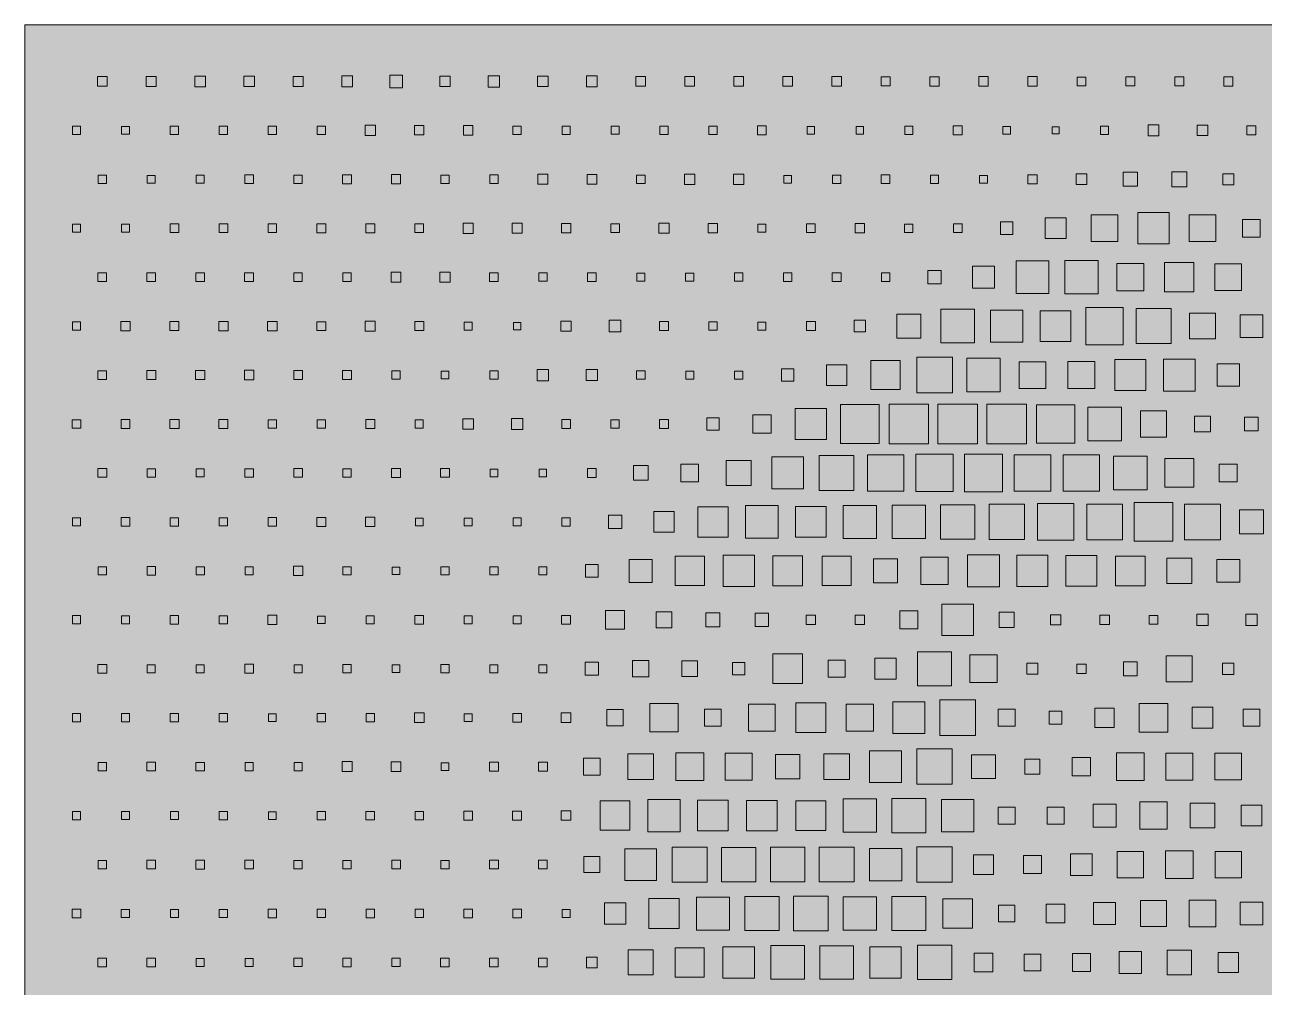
# Model space of a CAD drawing. Header units: inches. Extents: x 0 to 35, y -35 to 0.
# Drawn here: x 0 to 23.1, y -17.94 to 0 of the extents above; entities that cross this region are included whole.
import ezdxf

# ---------------------------------------------------------------- set-up
doc = ezdxf.new("R2010")
doc.units = ezdxf.units.IN
doc.header["$MEASUREMENT"] = 0
doc.layers.add('Layer 1', color=7, linetype='Continuous')

# ---------------------------------------------------------------- blocks, each defined once
blk = doc.blocks.new('block 2')
at = {"layer": 'Layer 1', "color": 7, "lineweight": 9}
for points in [[(1.352, -0.962), (1.536, -0.962), (1.536, -1.147), (1.352, -1.147), (1.352, -0.962)], [(2.262, -0.961), (2.45, -0.961), (2.45, -1.149), (2.262, -1.149), (2.262, -0.961)], [(3.169, -0.955), (3.368, -0.955), (3.368, -1.154), (3.169, -1.154), (3.169, -0.955)], [(4.083, -0.957), (4.279, -0.957), (4.279, -1.153), (4.083, -1.153), (4.083, -0.957)], [(4.999, -0.961), (5.187, -0.961), (5.187, -1.148), (4.999, -1.148), (4.999, -0.961)], [(5.905, -0.954), (6.106, -0.954), (6.106, -1.155), (5.905, -1.155), (5.905, -0.954)], [(6.8, -0.936), (7.036, -0.936), (7.036, -1.173), (6.8, -1.173), (6.8, -0.936)], [(7.733, -0.957), (7.927, -0.957), (7.927, -1.152), (7.733, -1.152), (7.733, -0.957)], [(8.637, -0.949), (8.848, -0.949), (8.848, -1.16), (8.637, -1.16), (8.637, -0.949)], [(9.556, -0.956), (9.753, -0.956), (9.753, -1.153), (9.556, -1.153), (9.556, -0.956)], [(10.466, -0.954), (10.668, -0.954), (10.668, -1.155), (10.466, -1.155), (10.466, -0.954)], [(11.389, -0.964), (11.569, -0.964), (11.569, -1.145), (11.389, -1.145), (11.389, -0.964)], [(12.302, -0.965), (12.481, -0.965), (12.481, -1.144), (12.302, -1.144), (12.302, -0.965)], [(13.214, -0.965), (13.393, -0.965), (13.393, -1.144), (13.214, -1.144), (13.214, -0.965)], [(14.127, -0.965), (14.306, -0.965), (14.306, -1.144), (14.127, -1.144), (14.127, -0.965)], [(15.039, -0.966), (15.217, -0.966), (15.217, -1.144), (15.039, -1.144), (15.039, -0.966)], [(15.957, -0.971), (16.124, -0.971), (16.124, -1.138), (15.957, -1.138), (15.957, -0.971)], [(16.865, -0.967), (17.041, -0.967), (17.041, -1.142), (16.865, -1.142), (16.865, -0.967)], [(17.777, -0.966), (17.954, -0.966), (17.954, -1.143), (17.777, -1.143), (17.777, -0.966)], [(18.689, -0.966), (18.866, -0.966), (18.866, -1.143), (18.689, -1.143), (18.689, -0.966)], [(19.609, -0.974), (19.771, -0.974), (19.771, -1.135), (19.609, -1.135), (19.609, -0.974)], [(20.52, -0.972), (20.685, -0.972), (20.685, -1.137), (20.52, -1.137), (20.52, -0.972)], [(21.429, -0.969), (21.6, -0.969), (21.6, -1.14), (21.429, -1.14), (21.429, -0.969)], [(22.341, -0.968), (22.513, -0.968), (22.513, -1.141), (22.341, -1.141), (22.341, -0.968)], [(0.888, -1.891), (1.04, -1.891), (1.04, -2.043), (0.888, -2.043), (0.888, -1.891)], [(1.804, -1.894), (1.949, -1.894), (1.949, -2.039), (1.804, -2.039), (1.804, -1.894)], [(2.71, -1.888), (2.867, -1.888), (2.867, -2.045), (2.71, -2.045), (2.71, -1.888)], [(3.622, -1.888), (3.78, -1.888), (3.78, -2.046), (3.622, -2.046), (3.622, -1.888)], [(4.537, -1.891), (4.689, -1.891), (4.689, -2.043), (4.537, -2.043), (4.537, -1.891)], [(5.449, -1.89), (5.602, -1.89), (5.602, -2.043), (5.449, -2.043), (5.449, -1.89)], [(6.342, -1.871), (6.533, -1.871), (6.533, -2.063), (6.342, -2.063), (6.342, -1.871)], [(7.264, -1.88), (7.436, -1.88), (7.436, -2.053), (7.264, -2.053), (7.264, -1.88)], [(8.174, -1.879), (8.35, -1.879), (8.35, -2.055), (8.174, -2.055), (8.174, -1.879)], [(9.097, -1.889), (9.252, -1.889), (9.252, -2.044), (9.097, -2.044), (9.097, -1.889)], [(10.012, -1.892), (10.162, -1.892), (10.162, -2.042), (10.012, -2.042), (10.012, -1.892)], [(10.925, -1.892), (11.074, -1.892), (11.074, -2.041), (10.925, -2.041), (10.925, -1.892)], [(11.836, -1.891), (11.987, -1.891), (11.987, -2.043), (11.836, -2.043), (11.836, -1.891)], [(12.746, -1.89), (12.901, -1.89), (12.901, -2.044), (12.746, -2.044), (12.746, -1.89)], [(13.654, -1.885), (13.818, -1.885), (13.818, -2.048), (13.654, -2.048), (13.654, -1.885)], [(14.579, -1.898), (14.717, -1.898), (14.717, -2.036), (14.579, -2.036), (14.579, -1.898)], [(15.492, -1.898), (15.629, -1.898), (15.629, -2.036), (15.492, -2.036), (15.492, -1.898)], [(16.397, -1.891), (16.549, -1.891), (16.549, -2.043), (16.397, -2.043), (16.397, -1.891)], [(17.302, -1.884), (17.468, -1.884), (17.468, -2.05), (17.302, -2.05), (17.302, -1.884)], [(18.226, -1.895), (18.369, -1.895), (18.369, -2.039), (18.226, -2.039), (18.226, -1.895)], [(19.145, -1.902), (19.274, -1.902), (19.274, -2.031), (19.145, -2.031), (19.145, -1.902)], [(20.047, -1.891), (20.197, -1.891), (20.197, -2.042), (20.047, -2.042), (20.047, -1.891)], [(20.933, -1.866), (21.135, -1.866), (21.135, -2.068), (20.933, -2.068), (20.933, -1.866)], [(21.847, -1.868), (22.046, -1.868), (22.046, -2.066), (21.847, -2.066), (21.847, -1.868)], [(22.775, -1.883), (22.943, -1.883), (22.943, -2.051), (22.775, -2.051), (22.775, -1.883)], [(20.471, -2.748), (20.733, -2.748), (20.733, -3.01), (20.471, -3.01), (20.471, -2.748)], [(21.375, -2.739), (21.654, -2.739), (21.654, -3.019), (21.375, -3.019), (21.375, -2.739)], [(1.366, -2.801), (1.522, -2.801), (1.522, -2.957), (1.366, -2.957), (1.366, -2.801)], [(2.283, -2.806), (2.43, -2.806), (2.43, -2.952), (2.283, -2.952), (2.283, -2.806)], [(3.194, -2.804), (3.344, -2.804), (3.344, -2.954), (3.194, -2.954), (3.194, -2.804)], [(4.101, -2.799), (4.261, -2.799), (4.261, -2.959), (4.101, -2.959), (4.101, -2.799)], [(5.016, -2.802), (5.17, -2.802), (5.17, -2.956), (5.016, -2.956), (5.016, -2.802)], [(5.92, -2.794), (6.091, -2.794), (6.091, -2.965), (5.92, -2.965), (5.92, -2.794)], [(6.831, -2.793), (7.004, -2.793), (7.004, -2.966), (6.831, -2.966), (6.831, -2.793)], [(7.751, -2.8), (7.909, -2.8), (7.909, -2.958), (7.751, -2.958), (7.751, -2.8)], [(8.663, -2.799), (8.822, -2.799), (8.822, -2.959), (8.663, -2.959), (8.663, -2.799)], [(9.561, -2.786), (9.748, -2.786), (9.748, -2.973), (9.561, -2.973), (9.561, -2.786)], [(10.477, -2.789), (10.657, -2.789), (10.657, -2.97), (10.477, -2.97), (10.477, -2.789)], [(11.4, -2.8), (11.558, -2.8), (11.558, -2.958), (11.4, -2.958), (11.4, -2.8)], [(12.295, -2.783), (12.488, -2.783), (12.488, -2.975), (12.295, -2.975), (12.295, -2.783)], [(13.206, -2.782), (13.401, -2.782), (13.401, -2.977), (13.206, -2.977), (13.206, -2.782)], [(14.143, -2.806), (14.29, -2.806), (14.29, -2.953), (14.143, -2.953), (14.143, -2.806)], [(15.052, -2.803), (15.205, -2.803), (15.205, -2.955), (15.052, -2.955), (15.052, -2.803)], [(15.959, -2.798), (16.122, -2.798), (16.122, -2.96), (15.959, -2.96), (15.959, -2.798)], [(16.876, -2.802), (17.03, -2.802), (17.03, -2.956), (16.876, -2.956), (16.876, -2.802)], [(17.794, -2.807), (17.937, -2.807), (17.937, -2.951), (17.794, -2.951), (17.794, -2.807)], [(18.692, -2.794), (18.863, -2.794), (18.863, -2.964), (18.692, -2.964), (18.692, -2.794)], [(19.59, -2.779), (19.79, -2.779), (19.79, -2.979), (19.59, -2.979), (19.59, -2.779)], [(22.323, -2.776), (22.53, -2.776), (22.53, -2.983), (22.323, -2.983), (22.323, -2.776)], [(18.18, -3.675), (18.414, -3.675), (18.414, -3.908), (18.18, -3.908), (18.18, -3.675)], [(19.015, -3.597), (19.404, -3.597), (19.404, -3.986), (19.015, -3.986), (19.015, -3.597)], [(19.874, -3.543), (20.37, -3.543), (20.37, -4.04), (19.874, -4.04), (19.874, -3.543)], [(20.742, -3.499), (21.326, -3.499), (21.326, -4.084), (20.742, -4.084), (20.742, -3.499)], [(21.697, -3.542), (22.196, -3.542), (22.196, -4.041), (21.697, -4.041), (21.697, -3.542)], [(22.693, -3.626), (23.024, -3.626), (23.024, -3.957), (22.693, -3.957), (22.693, -3.626)], [(0.889, -3.717), (1.038, -3.717), (1.038, -3.866), (0.889, -3.866), (0.889, -3.717)], [(1.802, -3.717), (1.951, -3.717), (1.951, -3.866), (1.802, -3.866), (1.802, -3.717)], [(2.708, -3.711), (2.869, -3.711), (2.869, -3.872), (2.708, -3.872), (2.708, -3.711)], [(3.62, -3.711), (3.781, -3.711), (3.781, -3.872), (3.62, -3.872), (3.62, -3.711)], [(4.533, -3.711), (4.693, -3.711), (4.693, -3.872), (4.533, -3.872), (4.533, -3.711)], [(5.442, -3.708), (5.609, -3.708), (5.609, -3.875), (5.442, -3.875), (5.442, -3.708)], [(6.354, -3.708), (6.521, -3.708), (6.521, -3.875), (6.354, -3.875), (6.354, -3.708)], [(7.271, -3.712), (7.429, -3.712), (7.429, -3.871), (7.271, -3.871), (7.271, -3.712)], [(8.167, -3.696), (8.358, -3.696), (8.358, -3.887), (8.167, -3.887), (8.167, -3.696)], [(9.081, -3.697), (9.269, -3.697), (9.269, -3.885), (9.081, -3.885), (9.081, -3.697)], [(10.001, -3.705), (10.173, -3.705), (10.173, -3.878), (10.001, -3.878), (10.001, -3.705)], [(10.918, -3.71), (11.08, -3.71), (11.08, -3.873), (10.918, -3.873), (10.918, -3.71)], [(11.818, -3.698), (12.005, -3.698), (12.005, -3.885), (11.818, -3.885), (11.818, -3.698)], [(12.737, -3.704), (12.911, -3.704), (12.911, -3.878), (12.737, -3.878), (12.737, -3.704)], [(13.661, -3.717), (13.81, -3.717), (13.81, -3.866), (13.661, -3.866), (13.661, -3.717)], [(14.567, -3.71), (14.729, -3.71), (14.729, -3.872), (14.567, -3.872), (14.567, -3.71)], [(15.472, -3.703), (15.649, -3.703), (15.649, -3.88), (15.472, -3.88), (15.472, -3.703)], [(16.396, -3.714), (16.55, -3.714), (16.55, -3.869), (16.396, -3.869), (16.396, -3.714)], [(17.305, -3.711), (17.465, -3.711), (17.465, -3.872), (17.305, -3.872), (17.305, -3.711)], [(6.825, -4.611), (7.01, -4.611), (7.01, -4.796), (6.825, -4.796), (6.825, -4.611)], [(7.735, -4.608), (7.926, -4.608), (7.926, -4.799), (7.735, -4.799), (7.735, -4.608)], [(16.829, -4.579), (17.077, -4.579), (17.077, -4.828), (16.829, -4.828), (16.829, -4.579)], [(17.66, -4.498), (18.071, -4.498), (18.071, -4.909), (17.66, -4.909), (17.66, -4.498)], [(18.474, -4.4), (19.081, -4.4), (19.081, -5.008), (18.474, -5.008), (18.474, -4.4)], [(19.378, -4.392), (20.002, -4.392), (20.002, -5.015), (19.378, -5.015), (19.378, -4.392)], [(20.35, -4.451), (20.854, -4.451), (20.854, -4.956), (20.35, -4.956), (20.35, -4.451)], [(21.24, -4.43), (21.788, -4.43), (21.788, -4.978), (21.24, -4.978), (21.24, -4.43)], [(22.178, -4.455), (22.675, -4.455), (22.675, -4.952), (22.178, -4.952), (22.178, -4.455)], [(1.364, -4.624), (1.524, -4.624), (1.524, -4.783), (1.364, -4.783), (1.364, -4.624)], [(2.277, -4.625), (2.435, -4.625), (2.435, -4.783), (2.277, -4.783), (2.277, -4.625)], [(3.186, -4.621), (3.351, -4.621), (3.351, -4.786), (3.186, -4.786), (3.186, -4.621)], [(4.097, -4.62), (4.265, -4.62), (4.265, -4.787), (4.097, -4.787), (4.097, -4.62)], [(5.015, -4.625), (5.172, -4.625), (5.172, -4.782), (5.015, -4.782), (5.015, -4.625)], [(5.926, -4.624), (6.085, -4.624), (6.085, -4.783), (5.926, -4.783), (5.926, -4.624)], [(8.662, -4.623), (8.823, -4.623), (8.823, -4.784), (8.662, -4.784), (8.662, -4.623)], [(9.577, -4.626), (9.732, -4.626), (9.732, -4.781), (9.577, -4.781), (9.577, -4.626)], [(10.489, -4.626), (10.645, -4.626), (10.645, -4.782), (10.489, -4.782), (10.489, -4.626)], [(11.404, -4.629), (11.554, -4.629), (11.554, -4.779), (11.404, -4.779), (11.404, -4.629)], [(12.314, -4.627), (12.469, -4.627), (12.469, -4.781), (12.314, -4.781), (12.314, -4.627)], [(13.226, -4.626), (13.382, -4.626), (13.382, -4.781), (13.226, -4.781), (13.226, -4.626)], [(14.137, -4.625), (14.295, -4.625), (14.295, -4.782), (14.137, -4.782), (14.137, -4.625)], [(15.047, -4.622), (15.21, -4.622), (15.21, -4.785), (15.047, -4.785), (15.047, -4.622)], [(15.962, -4.625), (16.12, -4.625), (16.12, -4.783), (15.962, -4.783), (15.962, -4.625)], [(17.071, -5.302), (17.699, -5.302), (17.699, -5.93), (17.071, -5.93), (17.071, -5.302)], [(19.773, -5.267), (20.471, -5.267), (20.471, -5.965), (19.773, -5.965), (19.773, -5.267)], [(20.708, -5.29), (21.361, -5.29), (21.361, -5.942), (20.708, -5.942), (20.708, -5.29)], [(0.887, -5.539), (1.041, -5.539), (1.041, -5.693), (0.887, -5.693), (0.887, -5.539)], [(1.791, -5.531), (1.961, -5.531), (1.961, -5.701), (1.791, -5.701), (1.791, -5.531)], [(2.705, -5.532), (2.872, -5.532), (2.872, -5.699), (2.705, -5.699), (2.705, -5.532)], [(3.615, -5.53), (3.787, -5.53), (3.787, -5.702), (3.615, -5.702), (3.615, -5.53)], [(4.526, -5.529), (4.7, -5.529), (4.7, -5.703), (4.526, -5.703), (4.526, -5.529)], [(5.443, -5.534), (5.608, -5.534), (5.608, -5.698), (5.443, -5.698), (5.443, -5.534)], [(6.344, -5.523), (6.531, -5.523), (6.531, -5.709), (6.344, -5.709), (6.344, -5.523)], [(7.266, -5.532), (7.434, -5.532), (7.434, -5.7), (7.266, -5.7), (7.266, -5.532)], [(8.189, -5.542), (8.336, -5.542), (8.336, -5.69), (8.189, -5.69), (8.189, -5.542)], [(9.991, -5.521), (10.182, -5.521), (10.182, -5.711), (9.991, -5.711), (9.991, -5.521)], [(10.891, -5.507), (11.108, -5.507), (11.108, -5.725), (10.891, -5.725), (10.891, -5.507)], [(11.827, -5.532), (11.995, -5.532), (11.995, -5.7), (11.827, -5.7), (11.827, -5.532)], [(12.746, -5.538), (12.902, -5.538), (12.902, -5.694), (12.746, -5.694), (12.746, -5.538)], [(13.66, -5.54), (13.812, -5.54), (13.812, -5.692), (13.66, -5.692), (13.66, -5.54)], [(14.564, -5.531), (14.733, -5.531), (14.733, -5.7), (14.564, -5.7), (14.564, -5.531)], [(15.453, -5.508), (15.669, -5.508), (15.669, -5.724), (15.453, -5.724), (15.453, -5.508)], [(16.251, -5.394), (16.695, -5.394), (16.695, -5.838), (16.251, -5.838), (16.251, -5.394)], [(17.998, -5.317), (18.596, -5.317), (18.596, -5.915), (17.998, -5.915), (17.998, -5.317)], [(18.924, -5.33), (19.495, -5.33), (19.495, -5.902), (18.924, -5.902), (18.924, -5.33)], [(21.707, -5.377), (22.186, -5.377), (22.186, -5.855), (21.707, -5.855), (21.707, -5.377)], [(22.646, -5.403), (23.072, -5.403), (23.072, -5.829), (22.646, -5.829), (22.646, -5.403)], [(9.105, -5.546), (9.244, -5.546), (9.244, -5.685), (9.105, -5.685), (9.105, -5.546)], [(16.621, -6.196), (17.285, -6.196), (17.285, -6.86), (16.621, -6.86), (16.621, -6.196)], [(17.553, -6.216), (18.178, -6.216), (18.178, -6.841), (17.553, -6.841), (17.553, -6.216)], [(21.217, -6.231), (21.812, -6.231), (21.812, -6.826), (21.217, -6.826), (21.217, -6.231)], [(1.364, -6.448), (1.524, -6.448), (1.524, -6.608), (1.364, -6.608), (1.364, -6.448)], [(2.272, -6.444), (2.44, -6.444), (2.44, -6.612), (2.272, -6.612), (2.272, -6.444)], [(3.184, -6.443), (3.354, -6.443), (3.354, -6.613), (3.184, -6.613), (3.184, -6.443)], [(4.093, -6.44), (4.269, -6.44), (4.269, -6.616), (4.093, -6.616), (4.093, -6.44)], [(5.011, -6.446), (5.176, -6.446), (5.176, -6.611), (5.011, -6.611), (5.011, -6.446)], [(5.92, -6.442), (6.091, -6.442), (6.091, -6.614), (5.92, -6.614), (5.92, -6.442)], [(6.842, -6.452), (6.994, -6.452), (6.994, -6.604), (6.842, -6.604), (6.842, -6.452)], [(7.757, -6.455), (7.903, -6.455), (7.903, -6.601), (7.757, -6.601), (7.757, -6.455)], [(8.665, -6.451), (8.819, -6.451), (8.819, -6.605), (8.665, -6.605), (8.665, -6.451)], [(9.548, -6.422), (9.761, -6.422), (9.761, -6.635), (9.548, -6.635), (9.548, -6.422)], [(10.463, -6.424), (10.671, -6.424), (10.671, -6.632), (10.463, -6.632), (10.463, -6.424)], [(11.4, -6.449), (11.558, -6.449), (11.558, -6.607), (11.4, -6.607), (11.4, -6.449)], [(12.316, -6.453), (12.467, -6.453), (12.467, -6.604), (12.316, -6.604), (12.316, -6.453)], [(13.228, -6.453), (13.38, -6.453), (13.38, -6.604), (13.228, -6.604), (13.228, -6.453)], [(14.103, -6.415), (14.33, -6.415), (14.33, -6.642), (14.103, -6.642), (14.103, -6.415)], [(14.937, -6.337), (15.32, -6.337), (15.32, -6.72), (14.937, -6.72), (14.937, -6.337)], [(15.769, -6.256), (16.313, -6.256), (16.313, -6.8), (15.769, -6.8), (15.769, -6.256)], [(18.528, -6.279), (19.027, -6.279), (19.027, -6.778), (18.528, -6.778), (18.528, -6.279)], [(19.437, -6.275), (19.943, -6.275), (19.943, -6.781), (19.437, -6.781), (19.437, -6.275)], [(20.315, -6.241), (20.889, -6.241), (20.889, -6.815), (20.315, -6.815), (20.315, -6.241)], [(22.22, -6.322), (22.633, -6.322), (22.633, -6.735), (22.22, -6.735), (22.22, -6.322)], [(14.359, -7.151), (14.938, -7.151), (14.938, -7.73), (14.359, -7.73), (14.359, -7.151)], [(15.2, -7.08), (15.921, -7.08), (15.921, -7.801), (15.2, -7.801), (15.2, -7.08)], [(16.105, -7.072), (16.841, -7.072), (16.841, -7.809), (16.105, -7.809), (16.105, -7.072)], [(17.014, -7.069), (17.756, -7.069), (17.756, -7.812), (17.014, -7.812), (17.014, -7.069)], [(17.928, -7.071), (18.667, -7.071), (18.667, -7.81), (17.928, -7.81), (17.928, -7.071)], [(18.854, -7.085), (19.565, -7.085), (19.565, -7.796), (18.854, -7.796), (18.854, -7.085)], [(19.808, -7.126), (20.436, -7.126), (20.436, -7.755), (19.808, -7.755), (19.808, -7.126)], [(0.884, -7.361), (1.044, -7.361), (1.044, -7.521), (0.884, -7.521), (0.884, -7.361)], [(1.793, -7.357), (1.96, -7.357), (1.96, -7.524), (1.793, -7.524), (1.793, -7.357)], [(2.703, -7.355), (2.874, -7.355), (2.874, -7.526), (2.703, -7.526), (2.703, -7.355)], [(3.618, -7.358), (3.784, -7.358), (3.784, -7.523), (3.618, -7.523), (3.618, -7.358)], [(4.535, -7.362), (4.691, -7.362), (4.691, -7.519), (4.535, -7.519), (4.535, -7.362)], [(5.446, -7.361), (5.605, -7.361), (5.605, -7.52), (5.446, -7.52), (5.446, -7.361)], [(6.353, -7.356), (6.522, -7.356), (6.522, -7.525), (6.353, -7.525), (6.353, -7.356)], [(7.275, -7.365), (7.425, -7.365), (7.425, -7.516), (7.275, -7.516), (7.275, -7.365)], [(8.165, -7.344), (8.359, -7.344), (8.359, -7.537), (8.165, -7.537), (8.165, -7.344)], [(9.07, -7.336), (9.279, -7.336), (9.279, -7.545), (9.07, -7.545), (9.07, -7.336)], [(10.005, -7.358), (10.169, -7.358), (10.169, -7.523), (10.005, -7.523), (10.005, -7.358)], [(10.922, -7.363), (11.076, -7.363), (11.076, -7.518), (10.922, -7.518), (10.922, -7.363)], [(11.825, -7.354), (11.998, -7.354), (11.998, -7.527), (11.825, -7.527), (11.825, -7.354)], [(12.708, -7.325), (12.939, -7.325), (12.939, -7.556), (12.708, -7.556), (12.708, -7.325)], [(13.564, -7.269), (13.908, -7.269), (13.908, -7.612), (13.564, -7.612), (13.564, -7.269)], [(20.79, -7.197), (21.278, -7.197), (21.278, -7.684), (20.79, -7.684), (20.79, -7.197)], [(21.8, -7.294), (22.093, -7.294), (22.093, -7.587), (21.8, -7.587), (21.8, -7.294)], [(22.732, -7.314), (22.986, -7.314), (22.986, -7.567), (22.732, -7.567), (22.732, -7.314)], [(13.919, -8.055), (14.514, -8.055), (14.514, -8.65), (13.919, -8.65), (13.919, -8.055)], [(14.805, -8.029), (15.452, -8.029), (15.452, -8.677), (14.805, -8.677), (14.805, -8.029)], [(15.703, -8.015), (16.378, -8.015), (16.378, -8.69), (15.703, -8.69), (15.703, -8.015)], [(16.604, -8.004), (17.302, -8.004), (17.302, -8.701), (16.604, -8.701), (16.604, -8.004)], [(17.513, -8), (18.218, -8), (18.218, -8.705), (17.513, -8.705), (17.513, -8)], [(18.436, -8.012), (19.119, -8.012), (19.119, -8.694), (18.436, -8.694), (18.436, -8.012)], [(19.353, -8.016), (20.027, -8.016), (20.027, -8.69), (19.353, -8.69), (19.353, -8.016)], [(20.29, -8.041), (20.914, -8.041), (20.914, -8.665), (20.29, -8.665), (20.29, -8.041)], [(1.362, -8.271), (1.526, -8.271), (1.526, -8.434), (1.362, -8.434), (1.362, -8.271)], [(2.28, -8.277), (2.433, -8.277), (2.433, -8.429), (2.28, -8.429), (2.28, -8.277)], [(3.194, -8.279), (3.343, -8.279), (3.343, -8.427), (3.194, -8.427), (3.194, -8.279)], [(4.103, -8.275), (4.259, -8.275), (4.259, -8.431), (4.103, -8.431), (4.103, -8.275)], [(5.013, -8.272), (5.174, -8.272), (5.174, -8.433), (5.013, -8.433), (5.013, -8.272)], [(5.927, -8.274), (6.084, -8.274), (6.084, -8.432), (5.927, -8.432), (5.927, -8.274)], [(6.836, -8.271), (7, -8.271), (7, -8.435), (6.836, -8.435), (6.836, -8.271)], [(7.749, -8.271), (7.912, -8.271), (7.912, -8.434), (7.749, -8.434), (7.749, -8.271)], [(8.67, -8.281), (8.815, -8.281), (8.815, -8.425), (8.67, -8.425), (8.67, -8.281)], [(9.584, -8.282), (9.725, -8.282), (9.725, -8.423), (9.584, -8.423), (9.584, -8.282)], [(10.484, -8.27), (10.65, -8.27), (10.65, -8.436), (10.484, -8.436), (10.484, -8.27)], [(11.342, -8.216), (11.617, -8.216), (11.617, -8.49), (11.342, -8.49), (11.342, -8.216)], [(12.228, -8.189), (12.555, -8.189), (12.555, -8.517), (12.228, -8.517), (12.228, -8.189)], [(13.07, -8.119), (13.538, -8.119), (13.538, -8.587), (13.07, -8.587), (13.07, -8.119)], [(21.247, -8.086), (21.782, -8.086), (21.782, -8.62), (21.247, -8.62), (21.247, -8.086)], [(22.26, -8.186), (22.594, -8.186), (22.594, -8.52), (22.26, -8.52), (22.26, -8.186)], [(12.541, -8.983), (13.106, -8.983), (13.106, -9.547), (12.541, -9.547), (12.541, -8.983)], [(13.43, -8.959), (14.042, -8.959), (14.042, -9.571), (13.43, -9.571), (13.43, -8.959)], [(14.365, -8.981), (14.932, -8.981), (14.932, -9.549), (14.365, -9.549), (14.365, -8.981)], [(15.252, -8.957), (15.869, -8.957), (15.869, -9.574), (15.252, -9.574), (15.252, -8.957)], [(16.163, -8.955), (16.783, -8.955), (16.783, -9.575), (16.163, -9.575), (16.163, -8.955)], [(17.067, -8.947), (17.704, -8.947), (17.704, -9.584), (17.067, -9.584), (17.067, -8.947)], [(17.968, -8.935), (18.627, -8.935), (18.627, -9.595), (17.968, -9.595), (17.968, -8.935)], [(18.869, -8.924), (19.55, -8.924), (19.55, -9.606), (18.869, -9.606), (18.869, -8.924)], [(19.789, -8.933), (20.454, -8.933), (20.454, -9.598), (19.789, -9.598), (19.789, -8.933)], [(20.674, -8.905), (21.395, -8.905), (21.395, -9.626), (20.674, -9.626), (20.674, -8.905)], [(21.614, -8.932), (22.279, -8.932), (22.279, -9.598), (21.614, -9.598), (21.614, -8.932)], [(0.888, -9.189), (1.04, -9.189), (1.04, -9.341), (0.888, -9.341), (0.888, -9.189)], [(1.797, -9.185), (1.956, -9.185), (1.956, -9.345), (1.797, -9.345), (1.797, -9.185)], [(2.712, -9.188), (2.865, -9.188), (2.865, -9.342), (2.712, -9.342), (2.712, -9.188)], [(3.625, -9.189), (3.777, -9.189), (3.777, -9.341), (3.625, -9.341), (3.625, -9.189)], [(4.533, -9.185), (4.693, -9.185), (4.693, -9.345), (4.533, -9.345), (4.533, -9.185)], [(5.443, -9.182), (5.608, -9.182), (5.608, -9.348), (5.443, -9.348), (5.443, -9.182)], [(6.351, -9.178), (6.525, -9.178), (6.525, -9.352), (6.351, -9.352), (6.351, -9.178)], [(7.279, -9.194), (7.421, -9.194), (7.421, -9.336), (7.279, -9.336), (7.279, -9.194)], [(8.19, -9.193), (8.334, -9.193), (8.334, -9.337), (8.19, -9.337), (8.19, -9.193)], [(9.1, -9.191), (9.249, -9.191), (9.249, -9.339), (9.1, -9.339), (9.1, -9.191)], [(10.009, -9.187), (10.165, -9.187), (10.165, -9.343), (10.009, -9.343), (10.009, -9.187)], [(10.875, -9.141), (11.124, -9.141), (11.124, -9.39), (10.875, -9.39), (10.875, -9.141)], [(11.72, -9.074), (12.103, -9.074), (12.103, -9.457), (11.72, -9.457), (11.72, -9.074)], [(22.637, -9.043), (23.081, -9.043), (23.081, -9.487), (22.637, -9.487), (22.637, -9.043)], [(12.119, -9.905), (12.664, -9.905), (12.664, -10.449), (12.119, -10.449), (12.119, -9.905)], [(13.013, -9.886), (13.595, -9.886), (13.595, -10.468), (13.013, -10.468), (13.013, -9.886)], [(13.937, -9.899), (14.495, -9.899), (14.495, -10.456), (13.937, -10.456), (13.937, -9.899)], [(14.856, -9.905), (15.401, -9.905), (15.401, -10.45), (14.856, -10.45), (14.856, -9.905)], [(16.697, -9.922), (17.209, -9.922), (17.209, -10.433), (16.697, -10.433), (16.697, -9.922)], [(17.566, -9.878), (18.164, -9.878), (18.164, -10.476), (17.566, -10.476), (17.566, -9.878)], [(18.488, -9.888), (19.067, -9.888), (19.067, -10.467), (18.488, -10.467), (18.488, -9.888)], [(19.402, -9.89), (19.978, -9.89), (19.978, -10.465), (19.402, -10.465), (19.402, -9.89)], [(20.326, -9.901), (20.878, -9.901), (20.878, -10.454), (20.326, -10.454), (20.326, -9.901)], [(1.367, -10.101), (1.521, -10.101), (1.521, -10.254), (1.367, -10.254), (1.367, -10.101)], [(2.278, -10.099), (2.435, -10.099), (2.435, -10.256), (2.278, -10.256), (2.278, -10.099)], [(3.192, -10.1), (3.346, -10.1), (3.346, -10.254), (3.192, -10.254), (3.192, -10.1)], [(4.107, -10.103), (4.255, -10.103), (4.255, -10.252), (4.107, -10.252), (4.107, -10.103)], [(5.005, -10.089), (5.182, -10.089), (5.182, -10.266), (5.005, -10.266), (5.005, -10.089)], [(5.929, -10.101), (6.082, -10.101), (6.082, -10.254), (5.929, -10.254), (5.929, -10.101)], [(6.847, -10.107), (6.988, -10.107), (6.988, -10.248), (6.847, -10.248), (6.847, -10.107)], [(7.754, -10.102), (7.906, -10.102), (7.906, -10.253), (7.754, -10.253), (7.754, -10.102)], [(8.665, -10.1), (8.819, -10.1), (8.819, -10.254), (8.665, -10.254), (8.665, -10.1)], [(9.582, -10.104), (9.728, -10.104), (9.728, -10.25), (9.582, -10.25), (9.582, -10.104)], [(10.45, -10.061), (10.684, -10.061), (10.684, -10.294), (10.45, -10.294), (10.45, -10.061)], [(11.265, -9.963), (11.694, -9.963), (11.694, -10.392), (11.265, -10.392), (11.265, -9.963)], [(15.818, -9.954), (16.264, -9.954), (16.264, -10.401), (15.818, -10.401), (15.818, -9.954)], [(21.28, -9.943), (21.749, -9.943), (21.749, -10.412), (21.28, -10.412), (21.28, -9.943)], [(22.213, -9.964), (22.64, -9.964), (22.64, -10.391), (22.213, -10.391), (22.213, -9.964)], [(17.091, -10.796), (17.679, -10.796), (17.679, -11.384), (17.091, -11.384), (17.091, -10.796)], [(0.887, -11.012), (1.041, -11.012), (1.041, -11.167), (0.887, -11.167), (0.887, -11.012)], [(1.8, -11.013), (1.953, -11.013), (1.953, -11.166), (1.8, -11.166), (1.8, -11.013)], [(2.71, -11.011), (2.867, -11.011), (2.867, -11.168), (2.71, -11.168), (2.71, -11.011)], [(3.625, -11.014), (3.777, -11.014), (3.777, -11.165), (3.625, -11.165), (3.625, -11.014)], [(4.527, -11.004), (4.699, -11.004), (4.699, -11.176), (4.527, -11.176), (4.527, -11.004)], [(5.455, -11.02), (5.595, -11.02), (5.595, -11.16), (5.455, -11.16), (5.455, -11.02)], [(6.364, -11.016), (6.512, -11.016), (6.512, -11.164), (6.364, -11.164), (6.364, -11.016)], [(7.27, -11.01), (7.43, -11.01), (7.43, -11.17), (7.27, -11.17), (7.27, -11.01)], [(8.19, -11.018), (8.334, -11.018), (8.334, -11.162), (8.19, -11.162), (8.19, -11.018)], [(9.099, -11.014), (9.25, -11.014), (9.25, -11.165), (9.099, -11.165), (9.099, -11.014)], [(10.004, -11.007), (10.17, -11.007), (10.17, -11.173), (10.004, -11.173), (10.004, -11.007)], [(10.824, -10.915), (11.174, -10.915), (11.174, -11.265), (10.824, -11.265), (10.824, -10.915)], [(11.763, -10.942), (12.059, -10.942), (12.059, -11.238), (11.763, -11.238), (11.763, -10.942)], [(12.692, -10.958), (12.955, -10.958), (12.955, -11.221), (12.692, -11.221), (12.692, -10.958)], [(13.612, -10.966), (13.86, -10.966), (13.86, -11.214), (13.612, -11.214), (13.612, -10.966)], [(14.56, -11.001), (14.736, -11.001), (14.736, -11.178), (14.56, -11.178), (14.56, -11.001)], [(15.475, -11.004), (15.646, -11.004), (15.646, -11.176), (15.475, -11.176), (15.475, -11.004)], [(16.306, -10.923), (16.64, -10.923), (16.64, -11.257), (16.306, -11.257), (16.306, -10.923)], [(18.155, -10.948), (18.439, -10.948), (18.439, -11.232), (18.155, -11.232), (18.155, -10.948)], [(19.114, -10.994), (19.305, -10.994), (19.305, -11.186), (19.114, -11.186), (19.114, -10.994)], [(20.033, -11.001), (20.211, -11.001), (20.211, -11.178), (20.033, -11.178), (20.033, -11.001)], [(20.952, -11.008), (21.116, -11.008), (21.116, -11.172), (20.952, -11.172), (20.952, -11.008)], [(21.842, -10.985), (22.051, -10.985), (22.051, -11.194), (21.842, -11.194), (21.842, -10.985)], [(22.753, -10.984), (22.965, -10.984), (22.965, -11.196), (22.753, -11.196), (22.753, -10.984)], [(13.94, -11.726), (14.492, -11.726), (14.492, -12.278), (13.94, -12.278), (13.94, -11.726)], [(16.635, -11.684), (17.271, -11.684), (17.271, -12.32), (16.635, -12.32), (16.635, -11.684)], [(17.608, -11.744), (18.123, -11.744), (18.123, -12.26), (17.608, -12.26), (17.608, -11.744)], [(21.272, -11.76), (21.756, -11.76), (21.756, -12.244), (21.272, -12.244), (21.272, -11.76)], [(1.363, -11.92), (1.526, -11.92), (1.526, -12.084), (1.363, -12.084), (1.363, -11.92)], [(2.281, -11.927), (2.432, -11.927), (2.432, -12.077), (2.281, -12.077), (2.281, -11.927)], [(3.194, -11.927), (3.344, -11.927), (3.344, -12.077), (3.194, -12.077), (3.194, -11.927)], [(4.098, -11.919), (4.264, -11.919), (4.264, -12.085), (4.098, -12.085), (4.098, -11.919)], [(5.019, -11.928), (5.167, -11.928), (5.167, -12.076), (5.019, -12.076), (5.019, -11.928)], [(5.927, -11.923), (6.084, -11.923), (6.084, -12.081), (5.927, -12.081), (5.927, -11.923)], [(6.847, -11.931), (6.989, -11.931), (6.989, -12.073), (6.847, -12.073), (6.847, -11.931)], [(7.752, -11.924), (7.908, -11.924), (7.908, -12.08), (7.752, -12.08), (7.752, -11.924)], [(8.668, -11.928), (8.817, -11.928), (8.817, -12.076), (8.668, -12.076), (8.668, -11.928)], [(9.58, -11.927), (9.729, -11.927), (9.729, -12.076), (9.58, -12.076), (9.58, -11.927)], [(10.445, -11.88), (10.689, -11.88), (10.689, -12.124), (10.445, -12.124), (10.445, -11.88)], [(11.327, -11.85), (11.631, -11.85), (11.631, -12.154), (11.327, -12.154), (11.327, -11.85)], [(12.246, -11.856), (12.537, -11.856), (12.537, -12.148), (12.246, -12.148), (12.246, -11.856)], [(13.189, -11.887), (13.418, -11.887), (13.418, -12.117), (13.189, -12.117), (13.189, -11.887)], [(14.971, -11.845), (15.286, -11.845), (15.286, -12.159), (14.971, -12.159), (14.971, -11.845)], [(15.843, -11.805), (16.238, -11.805), (16.238, -12.199), (15.843, -12.199), (15.843, -11.805)], [(18.674, -11.899), (18.881, -11.899), (18.881, -12.105), (18.674, -12.105), (18.674, -11.899)], [(19.604, -11.916), (19.776, -11.916), (19.776, -12.088), (19.604, -12.088), (19.604, -11.916)], [(20.472, -11.872), (20.732, -11.872), (20.732, -12.132), (20.472, -12.132), (20.472, -11.872)], [(22.322, -11.897), (22.531, -11.897), (22.531, -12.107), (22.322, -12.107), (22.322, -11.897)], [(11.648, -12.651), (12.175, -12.651), (12.175, -13.178), (11.648, -13.178), (11.648, -12.651)], [(13.487, -12.665), (13.985, -12.665), (13.985, -13.163), (13.487, -13.163), (13.487, -12.665)], [(14.37, -12.636), (14.927, -12.636), (14.927, -13.193), (14.37, -13.193), (14.37, -12.636)], [(15.307, -12.661), (15.814, -12.661), (15.814, -13.167), (15.307, -13.167), (15.307, -12.661)], [(16.176, -12.617), (16.77, -12.617), (16.77, -13.211), (16.176, -13.211), (16.176, -12.617)], [(17.054, -12.583), (17.716, -12.583), (17.716, -13.246), (17.054, -13.246), (17.054, -12.583)], [(20.767, -12.647), (21.302, -12.647), (21.302, -13.182), (20.767, -13.182), (20.767, -12.647)], [(0.888, -12.839), (1.04, -12.839), (1.04, -12.99), (0.888, -12.99), (0.888, -12.839)], [(1.801, -12.839), (1.952, -12.839), (1.952, -12.99), (1.801, -12.99), (1.801, -12.839)], [(2.712, -12.838), (2.865, -12.838), (2.865, -12.991), (2.712, -12.991), (2.712, -12.838)], [(3.622, -12.835), (3.78, -12.835), (3.78, -12.993), (3.622, -12.993), (3.622, -12.835)], [(4.541, -12.842), (4.685, -12.842), (4.685, -12.986), (4.541, -12.986), (4.541, -12.842)], [(5.448, -12.837), (5.603, -12.837), (5.603, -12.992), (5.448, -12.992), (5.448, -12.837)], [(6.359, -12.836), (6.516, -12.836), (6.516, -12.992), (6.359, -12.992), (6.359, -12.836)], [(7.26, -12.824), (7.44, -12.824), (7.44, -13.004), (7.26, -13.004), (7.26, -12.824)], [(8.19, -12.842), (8.335, -12.842), (8.335, -12.987), (8.19, -12.987), (8.19, -12.842)], [(9.093, -12.833), (9.256, -12.833), (9.256, -12.996), (9.093, -12.996), (9.093, -12.833)], [(9.995, -12.823), (10.178, -12.823), (10.178, -13.006), (9.995, -13.006), (9.995, -12.823)], [(10.849, -12.764), (11.149, -12.764), (11.149, -13.065), (10.849, -13.065), (10.849, -12.764)], [(12.667, -12.758), (12.98, -12.758), (12.98, -13.07), (12.667, -13.07), (12.667, -12.758)], [(18.137, -12.754), (18.458, -12.754), (18.458, -13.075), (18.137, -13.075), (18.137, -12.754)], [(19.091, -12.795), (19.328, -12.795), (19.328, -13.033), (19.091, -13.033), (19.091, -12.795)], [(19.942, -12.734), (20.302, -12.734), (20.302, -13.094), (19.942, -13.094), (19.942, -12.734)], [(21.751, -12.718), (22.142, -12.718), (22.142, -13.11), (21.751, -13.11), (21.751, -12.718)], [(22.703, -12.758), (23.015, -12.758), (23.015, -13.07), (22.703, -13.07), (22.703, -12.758)], [(11.24, -13.587), (11.719, -13.587), (11.719, -14.066), (11.24, -14.066), (11.24, -13.587)], [(12.132, -13.567), (12.651, -13.567), (12.651, -14.086), (12.132, -14.086), (12.132, -13.567)], [(13.054, -13.577), (13.553, -13.577), (13.553, -14.076), (13.054, -14.076), (13.054, -13.577)], [(13.989, -13.599), (14.444, -13.599), (14.444, -14.054), (13.989, -14.054), (13.989, -13.599)], [(14.891, -13.589), (15.366, -13.589), (15.366, -14.064), (14.891, -14.064), (14.891, -13.589)], [(15.744, -13.53), (16.338, -13.53), (16.338, -14.124), (15.744, -14.124), (15.744, -13.53)], [(16.623, -13.497), (17.283, -13.497), (17.283, -14.156), (16.623, -14.156), (16.623, -13.497)], [(17.644, -13.606), (18.086, -13.606), (18.086, -14.047), (17.644, -14.047), (17.644, -13.606)], [(20.345, -13.57), (20.859, -13.57), (20.859, -14.084), (20.345, -14.084), (20.345, -13.57)], [(21.263, -13.575), (21.766, -13.575), (21.766, -14.078), (21.263, -14.078), (21.263, -13.575)], [(22.178, -13.578), (22.675, -13.578), (22.675, -14.075), (22.178, -14.075), (22.178, -13.578)], [(1.367, -13.749), (1.521, -13.749), (1.521, -13.904), (1.367, -13.904), (1.367, -13.749)], [(2.276, -13.746), (2.437, -13.746), (2.437, -13.907), (2.276, -13.907), (2.276, -13.746)], [(3.19, -13.748), (3.348, -13.748), (3.348, -13.905), (3.19, -13.905), (3.19, -13.748)], [(4.105, -13.75), (4.257, -13.75), (4.257, -13.903), (4.105, -13.903), (4.105, -13.75)], [(5.017, -13.75), (5.17, -13.75), (5.17, -13.903), (5.017, -13.903), (5.017, -13.75)], [(5.912, -13.733), (6.099, -13.733), (6.099, -13.92), (5.912, -13.92), (5.912, -13.733)], [(6.829, -13.738), (7.007, -13.738), (7.007, -13.915), (6.829, -13.915), (6.829, -13.738)], [(7.757, -13.754), (7.903, -13.754), (7.903, -13.899), (7.757, -13.899), (7.757, -13.754)], [(8.657, -13.741), (8.828, -13.741), (8.828, -13.912), (8.657, -13.912), (8.657, -13.741)], [(9.571, -13.743), (9.739, -13.743), (9.739, -13.911), (9.571, -13.911), (9.571, -13.743)], [(10.409, -13.669), (10.725, -13.669), (10.725, -13.985), (10.409, -13.985), (10.409, -13.669)], [(18.638, -13.687), (18.917, -13.687), (18.917, -13.966), (18.638, -13.966), (18.638, -13.687)], [(19.52, -13.656), (19.86, -13.656), (19.86, -13.997), (19.52, -13.997), (19.52, -13.656)], [(10.724, -14.464), (11.274, -14.464), (11.274, -15.013), (10.724, -15.013), (10.724, -14.464)], [(11.608, -14.436), (12.215, -14.436), (12.215, -15.042), (11.608, -15.042), (11.608, -14.436)], [(12.538, -14.453), (13.11, -14.453), (13.11, -15.025), (12.538, -15.025), (12.538, -14.453)], [(13.452, -14.455), (14.02, -14.455), (14.02, -15.022), (13.452, -15.022), (13.452, -14.455)], [(14.371, -14.461), (14.926, -14.461), (14.926, -15.017), (14.371, -15.017), (14.371, -14.461)], [(15.25, -14.429), (15.871, -14.429), (15.871, -15.049), (15.25, -15.049), (15.25, -14.429)], [(16.155, -14.421), (16.791, -14.421), (16.791, -15.057), (16.155, -15.057), (16.155, -14.421)], [(17.082, -14.436), (17.688, -14.436), (17.688, -15.042), (17.082, -15.042), (17.082, -14.436)], [(19.909, -14.526), (20.335, -14.526), (20.335, -14.952), (19.909, -14.952), (19.909, -14.526)], [(20.78, -14.484), (21.289, -14.484), (21.289, -14.994), (20.78, -14.994), (20.78, -14.484)], [(21.718, -14.51), (22.175, -14.51), (22.175, -14.967), (21.718, -14.967), (21.718, -14.51)], [(22.666, -14.546), (23.051, -14.546), (23.051, -14.931), (22.666, -14.931), (22.666, -14.546)], [(0.886, -14.661), (1.041, -14.661), (1.041, -14.816), (0.886, -14.816), (0.886, -14.661)], [(1.802, -14.665), (1.95, -14.665), (1.95, -14.813), (1.802, -14.813), (1.802, -14.665)], [(2.713, -14.663), (2.864, -14.663), (2.864, -14.814), (2.713, -14.814), (2.713, -14.663)], [(3.623, -14.661), (3.779, -14.661), (3.779, -14.817), (3.623, -14.817), (3.623, -14.661)], [(4.54, -14.666), (4.686, -14.666), (4.686, -14.812), (4.54, -14.812), (4.54, -14.666)], [(5.447, -14.661), (5.603, -14.661), (5.603, -14.817), (5.447, -14.817), (5.447, -14.661)], [(6.358, -14.66), (6.517, -14.66), (6.517, -14.818), (6.358, -14.818), (6.358, -14.66)], [(7.273, -14.661), (7.427, -14.661), (7.427, -14.816), (7.273, -14.816), (7.273, -14.661)], [(8.18, -14.656), (8.345, -14.656), (8.345, -14.821), (8.18, -14.821), (8.18, -14.656)], [(9.09, -14.655), (9.259, -14.655), (9.259, -14.823), (9.09, -14.823), (9.09, -14.655)], [(9.998, -14.65), (10.175, -14.65), (10.175, -14.827), (9.998, -14.827), (9.998, -14.65)], [(18.141, -14.582), (18.454, -14.582), (18.454, -14.896), (18.141, -14.896), (18.141, -14.582)], [(19.052, -14.581), (19.367, -14.581), (19.367, -14.897), (19.052, -14.897), (19.052, -14.581)], [(11.184, -15.356), (11.774, -15.356), (11.774, -15.946), (11.184, -15.946), (11.184, -15.356)], [(12.065, -15.325), (12.718, -15.325), (12.718, -15.977), (12.065, -15.977), (12.065, -15.325)], [(12.984, -15.331), (13.624, -15.331), (13.624, -15.971), (12.984, -15.971), (12.984, -15.331)], [(13.895, -15.33), (14.537, -15.33), (14.537, -15.972), (13.895, -15.972), (13.895, -15.33)], [(14.804, -15.327), (15.453, -15.327), (15.453, -15.976), (14.804, -15.976), (14.804, -15.327)], [(15.74, -15.35), (16.342, -15.35), (16.342, -15.952), (15.74, -15.952), (15.74, -15.35)], [(16.622, -15.32), (17.284, -15.32), (17.284, -15.982), (16.622, -15.982), (16.622, -15.32)], [(17.681, -15.467), (18.05, -15.467), (18.05, -15.836), (17.681, -15.836), (17.681, -15.467)], [(19.488, -15.449), (19.892, -15.449), (19.892, -15.853), (19.488, -15.853), (19.488, -15.449)], [(20.356, -15.405), (20.849, -15.405), (20.849, -15.898), (20.356, -15.898), (20.356, -15.405)], [(21.257, -15.393), (21.772, -15.393), (21.772, -15.909), (21.257, -15.909), (21.257, -15.393)], [(22.182, -15.406), (22.672, -15.406), (22.672, -15.896), (22.182, -15.896), (22.182, -15.406)], [(1.366, -15.573), (1.523, -15.573), (1.523, -15.73), (1.366, -15.73), (1.366, -15.573)], [(2.277, -15.571), (2.436, -15.571), (2.436, -15.731), (2.277, -15.731), (2.277, -15.571)], [(3.185, -15.568), (3.352, -15.568), (3.352, -15.735), (3.185, -15.735), (3.185, -15.568)], [(4.1, -15.57), (4.262, -15.57), (4.262, -15.732), (4.1, -15.732), (4.1, -15.57)], [(5.016, -15.574), (5.17, -15.574), (5.17, -15.728), (5.016, -15.728), (5.016, -15.574)], [(5.927, -15.573), (6.084, -15.573), (6.084, -15.729), (5.927, -15.729), (5.927, -15.573)], [(6.837, -15.57), (6.999, -15.57), (6.999, -15.732), (6.837, -15.732), (6.837, -15.57)], [(7.753, -15.574), (7.908, -15.574), (7.908, -15.729), (7.753, -15.729), (7.753, -15.574)], [(8.66, -15.568), (8.825, -15.568), (8.825, -15.734), (8.66, -15.734), (8.66, -15.568)], [(9.574, -15.57), (9.736, -15.57), (9.736, -15.732), (9.574, -15.732), (9.574, -15.57)], [(10.42, -15.504), (10.714, -15.504), (10.714, -15.798), (10.42, -15.798), (10.42, -15.504)], [(18.61, -15.484), (18.945, -15.484), (18.945, -15.818), (18.61, -15.818), (18.61, -15.484)], [(10.801, -16.365), (11.198, -16.365), (11.198, -16.762), (10.801, -16.762), (10.801, -16.365)], [(11.631, -16.283), (12.192, -16.283), (12.192, -16.844), (11.631, -16.844), (11.631, -16.283)], [(12.516, -16.256), (13.131, -16.256), (13.131, -16.871), (12.516, -16.871), (12.516, -16.256)], [(13.417, -16.245), (14.055, -16.245), (14.055, -16.882), (13.417, -16.882), (13.417, -16.245)], [(14.324, -16.239), (14.972, -16.239), (14.972, -16.887), (14.324, -16.887), (14.324, -16.239)], [(15.251, -16.253), (15.871, -16.253), (15.871, -16.873), (15.251, -16.873), (15.251, -16.253)], [(16.155, -16.246), (16.79, -16.246), (16.79, -16.881), (16.155, -16.881), (16.155, -16.246)], [(17.11, -16.288), (17.66, -16.288), (17.66, -16.839), (17.11, -16.839), (17.11, -16.288)], [(19.035, -16.389), (19.384, -16.389), (19.384, -16.738), (19.035, -16.738), (19.035, -16.389)], [(19.917, -16.359), (20.326, -16.359), (20.326, -16.768), (19.917, -16.768), (19.917, -16.359)], [(20.794, -16.323), (21.274, -16.323), (21.274, -16.803), (20.794, -16.803), (20.794, -16.323)], [(21.7, -16.317), (22.193, -16.317), (22.193, -16.81), (21.7, -16.81), (21.7, -16.317)], [(22.649, -16.354), (23.069, -16.354), (23.069, -16.773), (22.649, -16.773), (22.649, -16.354)], [(0.882, -16.481), (1.046, -16.481), (1.046, -16.646), (0.882, -16.646), (0.882, -16.481)], [(1.799, -16.486), (1.953, -16.486), (1.953, -16.64), (1.799, -16.64), (1.799, -16.486)], [(2.713, -16.488), (2.864, -16.488), (2.864, -16.639), (2.713, -16.639), (2.713, -16.488)], [(3.624, -16.487), (3.777, -16.487), (3.777, -16.64), (3.624, -16.64), (3.624, -16.487)], [(4.535, -16.485), (4.692, -16.485), (4.692, -16.642), (4.535, -16.642), (4.535, -16.485)], [(5.447, -16.485), (5.603, -16.485), (5.603, -16.641), (5.447, -16.641), (5.447, -16.485)], [(6.359, -16.484), (6.517, -16.484), (6.517, -16.642), (6.359, -16.642), (6.359, -16.484)], [(7.272, -16.485), (7.428, -16.485), (7.428, -16.641), (7.272, -16.641), (7.272, -16.485)], [(8.179, -16.481), (8.345, -16.481), (8.345, -16.646), (8.179, -16.646), (8.179, -16.481)], [(9.094, -16.483), (9.255, -16.483), (9.255, -16.644), (9.094, -16.644), (9.094, -16.483)], [(10.011, -16.487), (10.163, -16.487), (10.163, -16.639), (10.011, -16.639), (10.011, -16.487)], [(18.143, -16.409), (18.452, -16.409), (18.452, -16.718), (18.143, -16.718), (18.143, -16.409)], [(11.246, -17.243), (11.712, -17.243), (11.712, -17.709), (11.246, -17.709), (11.246, -17.243)], [(12.12, -17.204), (12.663, -17.204), (12.663, -17.748), (12.12, -17.748), (12.12, -17.204)], [(13.011, -17.183), (13.596, -17.183), (13.596, -17.768), (13.011, -17.768), (13.011, -17.183)], [(13.903, -17.162), (14.529, -17.162), (14.529, -17.789), (13.903, -17.789), (13.903, -17.162)], [(14.817, -17.164), (15.44, -17.164), (15.44, -17.787), (14.817, -17.787), (14.817, -17.164)], [(15.748, -17.183), (16.334, -17.183), (16.334, -17.769), (15.748, -17.769), (15.748, -17.183)], [(16.633, -17.156), (17.273, -17.156), (17.273, -17.796), (16.633, -17.796), (16.633, -17.156)], [(17.692, -17.302), (18.039, -17.302), (18.039, -17.649), (17.692, -17.649), (17.692, -17.302)], [(18.621, -17.319), (18.934, -17.319), (18.934, -17.632), (18.621, -17.632), (18.621, -17.319)], [(19.521, -17.307), (19.859, -17.307), (19.859, -17.645), (19.521, -17.645), (19.521, -17.307)], [(20.396, -17.27), (20.808, -17.27), (20.808, -17.682), (20.396, -17.682), (20.396, -17.27)], [(21.285, -17.246), (21.744, -17.246), (21.744, -17.706), (21.285, -17.706), (21.285, -17.246)], [(22.238, -17.288), (22.615, -17.288), (22.615, -17.664), (22.238, -17.664), (22.238, -17.288)], [(1.364, -17.396), (1.524, -17.396), (1.524, -17.556), (1.364, -17.556), (1.364, -17.396)], [(2.276, -17.396), (2.436, -17.396), (2.436, -17.556), (2.276, -17.556), (2.276, -17.396)], [(3.193, -17.4), (3.345, -17.4), (3.345, -17.552), (3.193, -17.552), (3.193, -17.4)], [(4.106, -17.401), (4.256, -17.401), (4.256, -17.55), (4.106, -17.55), (4.106, -17.401)], [(5.016, -17.398), (5.17, -17.398), (5.17, -17.553), (5.016, -17.553), (5.016, -17.398)], [(5.926, -17.396), (6.085, -17.396), (6.085, -17.555), (5.926, -17.555), (5.926, -17.396)], [(6.841, -17.399), (6.994, -17.399), (6.994, -17.552), (6.841, -17.552), (6.841, -17.399)], [(7.749, -17.395), (7.911, -17.395), (7.911, -17.557), (7.749, -17.557), (7.749, -17.395)], [(8.662, -17.396), (8.822, -17.396), (8.822, -17.556), (8.662, -17.556), (8.662, -17.396)], [(9.573, -17.394), (9.737, -17.394), (9.737, -17.558), (9.573, -17.558), (9.573, -17.394)], [(10.467, -17.376), (10.667, -17.376), (10.667, -17.576), (10.467, -17.576), (10.467, -17.376)]]:
    blk.add_lwpolyline(points, dxfattribs=at)

msp = doc.modelspace()

# ---------------------------------------------------------------- hatches: boundary and pattern name
at = {"layer": 'Layer 1'}
h = msp.add_hatch(color=7, dxfattribs=at)
h.dxf.hatch_style = 2
h.paths.add_polyline_path([(35, -35), (0, -35), (0, 0), (35, 0)])

# ---------------------------------------------------------------- linework, layer by layer
at = {"layer": 'Layer 1', "lineweight": 0}
msp.add_lwpolyline([(35, -35), (0, -35), (0, 0), (35, 0), (35, -35)], dxfattribs=at)

# ---------------------------------------------------------------- block references
at = {"layer": 'Layer 1'}
msp.add_blockref('block 2', (0, 0), dxfattribs=at)

doc.saveas('drawing.dxf')
